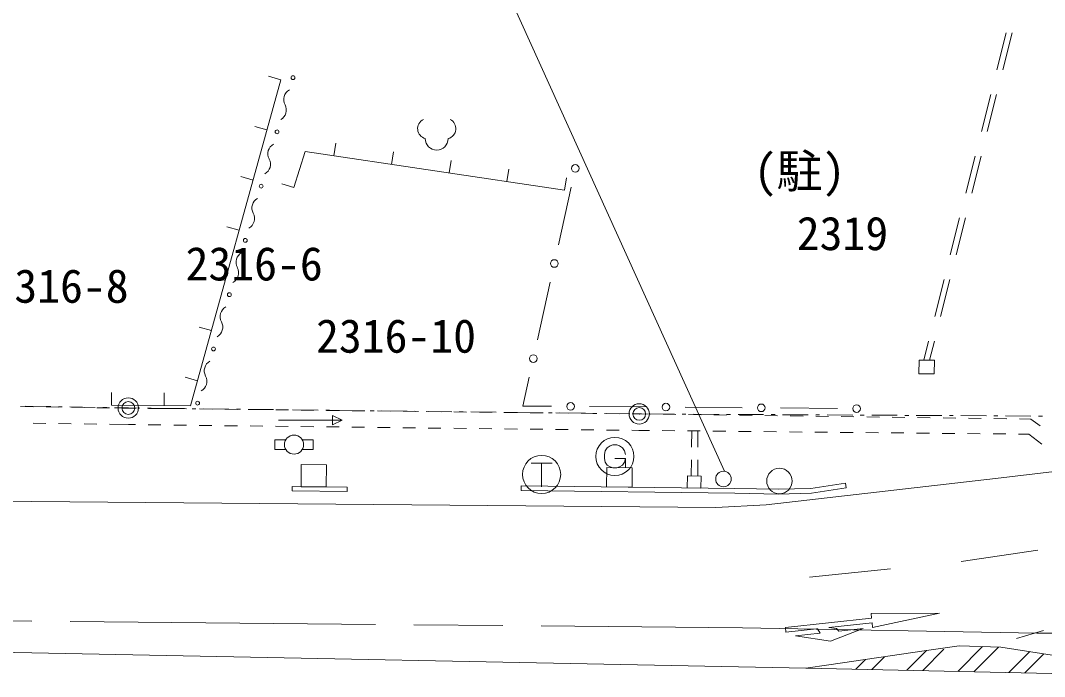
# Model space of a CAD drawing. Units: millimetres, scale not verified. Extents: x 40000 to 680000, y 20000 to 380000.
# Drawn here: x 385298 to 425520, y 292018 to 317804 of the extents above; entities that cross this region are included whole.
import ezdxf
from ezdxf.enums import TextEntityAlignment as Align

# ---------------------------------------------------------------- set-up
doc = ezdxf.new("R2010")
doc.units = ezdxf.units.MM
doc.header["$LTSCALE"] = 1000
doc.header["$PDMODE"] = 32
doc.header["$PDSIZE"] = 500
doc.linetypes.add('CHAIN', pattern=[18.5, 12, -1.5, 3.5, -1.5])
for name, color, linetype, lineweight in [('M-BGD', 7, 'Continuous', 13), ('M-BGD-EXST', 7, 'Continuous', 13), ('M-BMK', 2, 'CHAIN', 13), ('M-BMK-OTRS', 5, 'Continuous', 13), ('M-BMK-ROW', 30, 'Continuous', 13), ('M-STR-HTXT', 7, 'Continuous', 13), ('M-STR-STRC', 7, 'Continuous', 13)]:
    doc.layers.add(name, color=color, linetype=linetype, lineweight=lineweight)
doc.layers.add('M-BMK-HTXT', color=7, linetype='Continuous')
doc.styles.add('ＭＳ ゴシック', font='')
doc.styles.get('ＭＳ ゴシック').set_extended_font_data('MS Gothic')

msp = doc.modelspace()

# ---------------------------------------------------------------- linework, layer by layer
at = {"layer": 'M-BGD'}
for p, q in [((423651, 315865), (424018, 317319)), ((423883, 315865), (424250, 317319)), ((395526, 315477), (395044, 315610)), ((423040, 313441), (423407, 314895)), ((423272, 313441), (423639, 314895)), ((394980, 313505), (394498, 313638)), ((397608, 312488), (397682, 312982)), ((399872, 312149), (399946, 312643)), ((402136, 311809), (402210, 312304)), ((422429, 311017), (422795, 312471)), ((422661, 311017), (423027, 312471)), ((404400, 311470), (404474, 311965)), ((394434, 311533), (393952, 311666)), ((396039, 311240), (395562, 311387)), ((406664, 311131), (406738, 311625)), ((406427, 308984), (406927, 311255)), ((421817, 308592), (422184, 310047)), ((422049, 308592), (422416, 310047)), ((393888, 309561), (393406, 309694)), ((393342, 307589), (392860, 307722)), ((405604, 305249), (406104, 307519)), ((421206, 306168), (421573, 307623)), ((421438, 306168), (421805, 307623)), ((392796, 305617), (392314, 305750)), ((420775, 304458), (420961, 305199)), ((421007, 304458), (421193, 305199)), ((392250, 303645), (391768, 303778)), ((405031, 302648), (405281, 303784)), ((388868, 302687), (388873, 303187)), ((390941, 302668), (390945, 303168)), ((385302, 302628), (385802, 302621)), ((386302, 302614), (386802, 302607)), ((387302, 302599), (387802, 302592)), ((388301, 302585), (388801, 302578)), ((389301, 302570), (389551, 302567)), ((389551, 302567), (389824, 302564)), ((390324, 302558), (390823, 302552)), ((391323, 302547), (391823, 302541)), ((392323, 302535), (392823, 302529)), ((393323, 302524), (393823, 302518)), ((394323, 302512), (394823, 302507)), ((395323, 302501), (395823, 302495)), ((396323, 302490), (396823, 302484)), ((397323, 302478), (397823, 302472)), ((406153, 302640), (405031, 302648)), ((409899, 302612), (407653, 302629)), ((413644, 302584), (411399, 302601)), ((417389, 302556), (415144, 302573)), ((395431, 302093), (397931, 302093)), ((397556, 302281), (397931, 302093)), ((397556, 301906), (397556, 302281)), ((397931, 302093), (397556, 301906)), ((398323, 302467), (398823, 302461)), ((399323, 302455), (399823, 302450)), ((400323, 302444), (400823, 302438)), ((401323, 302433), (401823, 302427)), ((402323, 302421), (402823, 302415)), ((403323, 302410), (403823, 302404)), ((404323, 302398), (404823, 302393)), ((405323, 302387), (405823, 302381)), ((406322, 302376), (406822, 302370)), ((407322, 302364), (407822, 302358)), ((408322, 302353), (408822, 302347)), ((409322, 302341), (409594, 302338)), ((409594, 302338), (410036, 302332)), ((410536, 302326), (411036, 302319)), ((411535, 302313), (412035, 302306)), ((412535, 302300), (413035, 302293)), ((413535, 302287), (414035, 302280)), ((414535, 302274), (415035, 302267)), ((415535, 302261), (416035, 302254)), ((416535, 302248), (417035, 302241)), ((417535, 302234), (418035, 302228)), ((418535, 302221), (419035, 302215)), ((419535, 302208), (420035, 302202)), ((420535, 302195), (421035, 302189)), ((421535, 302182), (422035, 302176)), ((422535, 302169), (423035, 302163)), ((423534, 302156), (424034, 302149)), ((424534, 302143), (424976, 302137)), ((424976, 302137), (425354, 301873)), ((385794, 301975), (386293, 301968)), ((386793, 301960), (387293, 301953)), ((387793, 301946), (388293, 301939)), ((388793, 301931), (389543, 301921)), ((389543, 301921), (389816, 301918)), ((390316, 301912), (390816, 301906)), ((391316, 301900), (391816, 301895)), ((392316, 301889), (392816, 301883)), ((393316, 301878), (393816, 301872)), ((394316, 301866), (394816, 301861)), ((395316, 301855), (395816, 301849)), ((396316, 301843), (396815, 301838)), ((397315, 301832), (397815, 301826)), ((398315, 301821), (398815, 301815)), ((399315, 301809), (399815, 301804)), ((400315, 301798), (400815, 301792)), ((401315, 301786), (401815, 301781)), ((402315, 301775), (402815, 301769)), ((403315, 301764), (403815, 301758)), ((404315, 301752), (404815, 301747)), ((405315, 301741), (405815, 301735)), ((406315, 301729), (406815, 301724)), ((407315, 301718), (407815, 301712)), ((408315, 301707), (408815, 301701)), ((409315, 301695), (409588, 301692)), ((409588, 301692), (409998, 301688)), ((410498, 301683), (410998, 301678)), ((411498, 301673), (411998, 301669)), ((411662, 301672), (411656, 301037)), ((411897, 301670), (411897, 301034)), ((395718, 301320), (395292, 301320)), ((395292, 301320), (395292, 300945)), ((396367, 301320), (396792, 301320)), ((396792, 301320), (396792, 300945)), ((412498, 301664), (412998, 301659)), ((413498, 301654), (413998, 301649)), ((414498, 301644), (414998, 301639)), ((415498, 301634), (415998, 301629)), ((416498, 301625), (416998, 301620)), ((417498, 301615), (417998, 301610)), ((418498, 301605), (418998, 301600)), ((419498, 301595), (419998, 301590)), ((420498, 301585), (420998, 301581)), ((421498, 301576), (421998, 301571)), ((422498, 301566), (422998, 301561)), ((423498, 301556), (423998, 301551)), ((424498, 301546), (424909, 301542)), ((424909, 301542), (425419, 301151)), ((395292, 300945), (395718, 300945)), ((396792, 300945), (396367, 300945)), ((411650, 300537), (411644, 299901)), ((411897, 300534), (411897, 299898)), ((404970, 299519), (413361, 299406)), ((417699, 299624), (417729, 299440))]:
    msp.add_line(p, q, dxfattribs=at)
for points in [[(395526, 315477), (391977, 302659), (388868, 302687)], [(406664, 311131), (396476, 312658), (396039, 311240)], [(413358, 299220), (404967, 299333), (404970, 299519)], [(413358, 299220), (415063, 299192), (416364, 299219), (417729, 299440)], [(413361, 299406), (415063, 299378), (416347, 299405), (417699, 299624)]]:
    msp.add_lwpolyline(points, dxfattribs=at)
for points in [[(420590, 304459), (421195, 304455), (421191, 303914), (420586, 303919)], [(396321, 299479), (397311, 299471), (397318, 300343), (396328, 300351)], [(408319, 299474), (409319, 299461), (409329, 300225), (408329, 300239)], [(411490, 299431), (412023, 299424), (412029, 299896), (411497, 299903)], [(395975, 299482), (398136, 299464), (398135, 299296), (395973, 299313)]]:
    msp.add_lwpolyline(points, close=True, dxfattribs=at)
for centre, radius in [((396002, 315558), 75), ((395377, 313425), 75), ((407089, 311987), 150), ((394753, 311292), 75), ((394128, 309160), 75), ((406266, 308252), 150), ((393503, 307027), 75), ((392879, 304894), 75), ((405442, 304516), 150), ((392254, 302762), 75), ((406903, 302634), 150), ((410649, 302607), 150), ((414394, 302579), 150), ((418139, 302551), 150), ((396042, 301132), 375), ((412910, 299782), 305), ((415107, 299702), 500)]:
    msp.add_circle(centre, radius, dxfattribs=at)
for centre, radius, start, end in [((396074, 314697), 436, 119.1773, 208.1717), ((395305, 314286), 436, 299.1773, 28.1717), ((401300, 313551), 402, 116.087, 255.3342), ((401996, 313551), 402, 284.6658, 63.913), ((395449, 312565), 436, 119.1773, 208.1717), ((401648, 313162), 450, 180, 0), ((394681, 312153), 436, 299.1773, 28.1717), ((394825, 310432), 436, 119.1773, 208.1717), ((394056, 310020), 436, 299.1773, 28.1717), ((394200, 308299), 436, 119.1773, 208.1717), ((393431, 307888), 436, 299.1773, 28.1717), ((393575, 306167), 436, 119.1773, 208.1717), ((392807, 305755), 436, 299.1773, 28.1717), ((392951, 304034), 436, 119.1773, 208.1717), ((392182, 303622), 436, 299.1773, 28.1717)]:
    msp.add_arc(centre, radius, start, end, dxfattribs=at)
at = {"layer": 'M-BGD-EXST'}
for p, q in [((408268, 300894), (408231, 300744)), ((408343, 301006), (408268, 300894)), ((408456, 301081), (408343, 301006)), ((408568, 301119), (408456, 301081)), ((408718, 301119), (408568, 301119)), ((408831, 301081), (408718, 301119)), ((408943, 301006), (408831, 301081)), ((409018, 300894), (408943, 301006)), ((409056, 300744), (409018, 300894)), ((408231, 300744), (408231, 300594)), ((408231, 300594), (408268, 300444)), ((408643, 300594), (409056, 300594)), ((409018, 300444), (409056, 300594)), ((409056, 300594), (409056, 300219)), ((405355, 300410), (406180, 300410)), ((405767, 300410), (405767, 299472)), ((408268, 300444), (408343, 300331)), ((408343, 300331), (408456, 300256)), ((408456, 300256), (408568, 300219)), ((408568, 300219), (408718, 300219)), ((408718, 300219), (408831, 300256)), ((408831, 300256), (408943, 300331)), ((408943, 300331), (409018, 300444))]:
    msp.add_line(p, q, dxfattribs=at)
for centre in [(408643, 300669), (405767, 299960)]:
    msp.add_circle(centre, 750, dxfattribs=at)
at = {"layer": 'M-BMK'}
msp.add_lwpolyline([(73097, 327118), (169582, 300146), (187882, 294971), (245176, 295060), (268760, 294979), (314522, 294824), (334460, 294605), (368746, 294348), (413659, 293936), (425220, 293728), (445230, 293540), (467397, 293241)], dxfattribs=at)
at = {"layer": 'M-BMK-OTRS'}
msp.add_lwpolyline([(323053, 299442), (412608, 298661), (414584, 298763), (423591, 299798), (433191, 300942), (438706, 301536), (459212, 301362), (473457, 301289)], dxfattribs=at)
at = {"layer": 'M-BMK-ROW'}
for p, q in [((385487, 302644), (386487, 302626)), ((386787, 302621), (386937, 302619)), ((387236, 302613), (388236, 302596)), ((388536, 302591), (388686, 302588)), ((388986, 302583), (389533, 302573)), ((389533, 302573), (389986, 302568)), ((390286, 302564), (390436, 302563)), ((390736, 302559), (391736, 302548)), ((392036, 302544), (392186, 302542)), ((392486, 302539), (393486, 302527)), ((393786, 302524), (393936, 302522)), ((394236, 302519), (395236, 302507)), ((395536, 302503), (395686, 302502)), ((395986, 302498), (396986, 302487)), ((397286, 302483), (397436, 302481)), ((397736, 302478), (398735, 302466)), ((399035, 302463), (399185, 302461)), ((399485, 302458), (400485, 302446)), ((400785, 302443), (400935, 302441)), ((401235, 302437), (402235, 302426)), ((402535, 302422), (402685, 302420)), ((402985, 302417), (403985, 302405)), ((404285, 302402), (404435, 302400)), ((404735, 302397), (405735, 302385)), ((406035, 302382), (406185, 302380)), ((406485, 302376), (407485, 302365)), ((407785, 302361), (407935, 302360)), ((408235, 302356), (409235, 302344)), ((409535, 302341), (409600, 302340)), ((409600, 302340), (409685, 302340)), ((409985, 302338), (410985, 302333)), ((411285, 302331), (411435, 302330)), ((411735, 302329), (412735, 302323)), ((413035, 302322), (413185, 302321)), ((413485, 302319), (414485, 302314)), ((414785, 302312), (414935, 302312)), ((415235, 302310), (416235, 302305)), ((416535, 302303), (416685, 302302)), ((416985, 302301), (417985, 302295)), ((418285, 302294), (418435, 302293)), ((418735, 302291), (419735, 302286)), ((420035, 302284), (420185, 302283)), ((420485, 302282), (421485, 302276)), ((421785, 302275), (421935, 302274)), ((422235, 302272), (423235, 302267)), ((423535, 302265), (423685, 302264)), ((423985, 302263), (424985, 302257)), ((425285, 302256), (425435, 302255))]:
    msp.add_line(p, q, dxfattribs=at)
for centre in [(389533, 302573), (409600, 302340)]:
    msp.add_circle(centre, 400, dxfattribs=at)
for p in [(389533, 302573), (409600, 302340)]:
    msp.add_point(p, dxfattribs=at)
at = {"layer": 'M-STR-HTXT'}
msp.add_line((412948, 300085), (401600, 325152), dxfattribs=at)
at = {"layer": 'M-STR-STRC'}
for p, q in [((422252, 296542), (425251, 296990)), ((416295, 295922), (419476, 296253)), ((418706, 294491), (421395, 294504)), ((418726, 294310), (418706, 294491)), ((421395, 294504), (418764, 293947)), ((418726, 294310), (415341, 293946)), ((418745, 294128), (417053, 293947)), ((418764, 293947), (418745, 294128)), ((415361, 293765), (415341, 293946)), ((416569, 293895), (415361, 293765)), ((416710, 293726), (415743, 293623)), ((417111, 293403), (415743, 293623)), ((416598, 293893), (416569, 293895)), ((416710, 293726), (416598, 293893)), ((417345, 293908), (417053, 293947)), ((418402, 293908), (417111, 293403)), ((417435, 293804), (417345, 293908)), ((418402, 293908), (417435, 293804)), ((424413, 293514), (425486, 293826)), ((369373, 293268), (416145, 292352)), ((422169, 293222), (420882, 293036)), ((423802, 293173), (422169, 293222)), ((423802, 293173), (422169, 293222)), ((420882, 293036), (417046, 292482)), ((420882, 293036), (420113, 292265)), ((421571, 293089), (420735, 292251)), ((422117, 292220), (423089, 293194)), ((423706, 293176), (422739, 292207)), ((431284, 292018), (423802, 293173)), ((431284, 292018), (423802, 293173)), ((424121, 292176), (424940, 292998)), ((425491, 292913), (424743, 292162)), ((417046, 292482), (416145, 292352)), ((418490, 292691), (418109, 292309)), ((418731, 292295), (419233, 292798)), ((416145, 292352), (431284, 292018)), ((416145, 292352), (431284, 292018))]:
    msp.add_line(p, q, dxfattribs=at)

# ---------------------------------------------------------------- texts
at = {"layer": 'M-BGD', "style": 'ＭＳ ゴシック'}
msp.add_text('(駐)', height=1320, dxfattribs=at).set_placement((415899, 311886), align=Align.MIDDLE_CENTER)
at = {"layer": 'M-BMK-HTXT', "style": 'ＭＳ ゴシック'}
for s, p in [('2319', (417584, 308380)), ('2316-6', (394476, 307188)), ('2316-8', (386852, 306312)), ('2316-10', (400049, 304349))]:
    msp.add_text(s, height=1320, dxfattribs=at).set_placement(p, align=Align.BOTTOM_CENTER)

doc.saveas('drawing.dxf')
